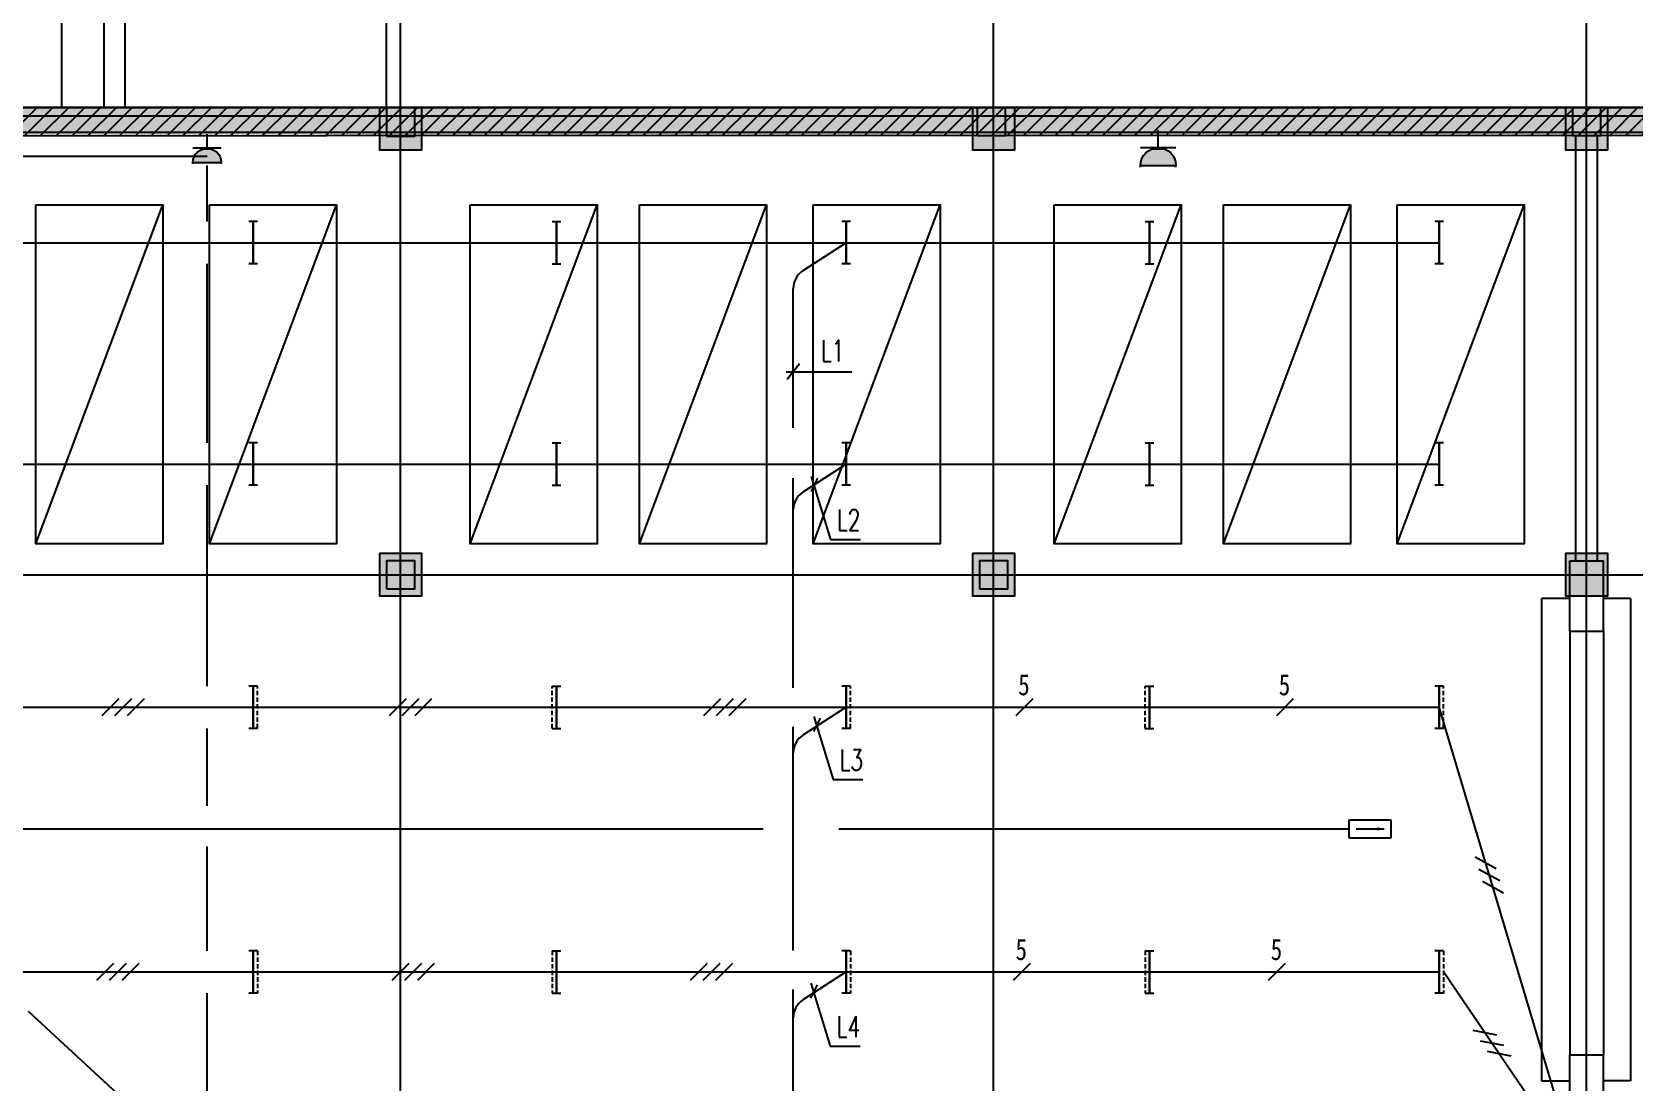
# Model space of a CAD drawing. Extents: x -170759 to 304867, y -311201 to 112352.
# Drawn here: x -78736 to -56046, y -109720 to -94850 of the extents above; entities that cross this region are included whole.
import ezdxf
from ezdxf.enums import TextEntityAlignment as Align

# ---------------------------------------------------------------- set-up
doc = ezdxf.new("R2010")
doc.units = 0
for name, pattern in [('DASH', [0.35, 0.25, -0.1]), ('DASHED', [0.75, 0.5, -0.25]), ('DOTE', [2.42, 2, -0.2, 0.02, -0.2])]:
    doc.linetypes.add(name, pattern=pattern)
doc.layers.get('0').update_dxf_attribs({"linetype": 'CONTINUOUS'})
for name, color, linetype in [('7', 8, 'CONTINUOUS'), ('DOTE', 251, 'CONTINUOUS'), ('EQUIP', 3, 'CONTINUOUS'), ('JJU', 251, 'CONTINUOUS'), ('PUB_DIM', 3, 'CONTINUOUS'), ('STAIR', 2, 'CONTINUOUS'), ('WALL', 7, 'CONTINUOUS'), ('WIRE', 1, 'CONTINUOUS'), ('XU', 2, 'DASH'), ('ZHU', 251, 'CONTINUOUS'), ('柱子', 170, 'CONTINUOUS'), ('标注', 7, 'CONTINUOUS')]:
    doc.layers.add(name, color=color, linetype=linetype)
doc.styles.add('DIM_FONT', font='SIMPLEX.shx', dxfattribs={"width": 0.8})
doc.styles.add('HZFS', font='txt.shx', dxfattribs={"width": 0.8, "bigfont": 'msi_fsx.shx'})

# ---------------------------------------------------------------- blocks, each defined once
blk = doc.blocks.new('_WIE3')
for p, q in [((-0.2, 0.4), (-1, -0.4)), ((0.4, 0.4), (-0.4, -0.4)), ((1, 0.4), (0.2, -0.4))]:
    blk.add_line(p, q)
at = {"width": 0.8}
blk.add_attdef('N', text='', height=1, dxfattribs=at).set_placement((-0.017, 1.056), align=Align.MIDDLE)
blk = doc.blocks.new('_LINKPT1')
blk.add_line((0, 0), (0, 0))
blk = doc.blocks.new('_Y1QMM')
at = {"linetype": 'DASHED', "ltscale": 0.5}
blk.add_line((-1.2, 0.25), (1.2, 0.25), dxfattribs=at)
for p, q in [((-1.2, 0.25), (-1.2, -0.25)), ((-1.2, 0), (1.2, 0)), ((1.2, 0.25), (1.2, -0.25))]:
    blk.add_line(p, q)
at = {"const_width": 0.14}
blk.add_lwpolyline([(-1.2, 0), (1.2, 0)], dxfattribs=at)
at = {"xscale": 0.002, "yscale": 0.002, "zscale": 0.002}
for p in [(-1.2, 0), (0, 0), (1.2, 0)]:
    blk.add_blockref('_LINKPT1', p, dxfattribs=at)
at = {"style": 'DIM_FONT', "width": 0.8, "flags": 9}
blk.add_attdef('A', (0, 0), '', height=0.00002, dxfattribs=at)
blk = doc.blocks.new('M_Y4YTM')
for p, q in [((-1.2, 0.25), (-1.2, -0.25)), ((-1.2, 0), (1.2, 0)), ((1.2, 0.25), (1.2, -0.25))]:
    blk.add_line(p, q)
at = {"const_width": 0.14}
blk.add_lwpolyline([(-1.2, 0), (1.2, 0)], dxfattribs=at)
at = {"xscale": 0.002, "yscale": 0.002, "zscale": 0.002}
for p in [(-1.2, 0), (0, 0), (1.2, 0)]:
    blk.add_blockref('_LINKPT1', p, dxfattribs=at)
at = {"width": 0.8, "flags": 9}
blk.add_attdef('A', (0, 0), '', height=0.00002, dxfattribs=at)
blk = doc.blocks.new('_WIE1')
blk.add_line((0.4, 0.4), (-0.4, -0.4))
at = {"width": 0.8}
blk.add_attdef('N', text='', height=1, dxfattribs=at).set_placement((-0.017, 1.056), align=Align.MIDDLE)
blk = doc.blocks.new('M_Y39DTS')
for p, q in [((0.6, 0.5), (-0.6, 0.5)), ((-0.6, 0.5), (-0.6, 0)), ((0.6, 0), (0.6, 0.5)), ((-0.6, 0), (0.6, 0)), ((-0.4, 0.25), (0.4, 0.25))]:
    blk.add_line(p, q)
blk.add_solid([(0.2, 0.2), (0.4, 0.25), (0.2, 0.3)])
for p in [(0, 0.5), (-0.6, 0.25), (0, 0), (0.6, 0.25)]:
    blk.add_blockref('_LINKPT1', p)
at = {"width": 0.8, "flags": 9}
blk.add_attdef('A', (0, 0), '', height=0.00002, dxfattribs=at)
blk = doc.blocks.new('M_X23')
for p, q in [((-0.5, 1.05), (-0.5, 1)), ((-0.5, 1), (0.5, 1)), ((0.5, 1.05), (0.5, 1)), ((0.5, 0.5), (-0.5, 0.5)), ((0, 0.5), (0, 0))]:
    blk.add_line(p, q)
blk.add_arc((0, 1), 0.5, 180, 0)
for points in [[(0.433, 0.75), (-0.433, 0.75), (0.5, 1), (-0.5, 1)], [(0.25, 0.567), (-0.25, 0.567), (0.433, 0.75), (-0.433, 0.75)], [(0, 0.5), (0, 0.5), (0.25, 0.567), (-0.25, 0.567)]]:
    blk.add_solid(points)
blk.add_blockref('_LINKPT1', (0.001, 0))
at = {"width": 0.8, "flags": 9}
blk.add_attdef('A', (0, 0), '', height=0.00002, dxfattribs=at)

msp = doc.modelspace()

# ---------------------------------------------------------------- hatches: boundary and pattern name
at = {"layer": 'WIRE'}
h = msp.add_hatch(dxfattribs=at)
h.set_pattern_fill('AR-CONC', scale=2, style=0)
h.set_pattern_definition([(50, (-108706.48, -140644.84), (364.3693, -31.8782), [38.1, -419.1]), (355, (-108706.48, -140644.84), (-70.4857, 382.1133), [30.48, -335.28]), (100.451, (-108676.1, -140647.5), (293.885, 350.2334), [32.38, -356.18]), (46.1842, (-108706.5, -140543.24), (542.158, -84.0847), [57.15, -628.65]), (96.6356, (-108661.3, -140550.25), (474.8085, 494.851), [48.57, -534.27]), (351.184, (-108706.5, -140543.24), (474.809, 494.8502), [45.72, -502.92]), (21, (-108655.68, -140568.64), (303.2298, -204.531), [38.1, -419.1]), (326, (-108655.68, -140568.64), (123.604, 368.376), [30.48, -335.28]), (71.4514, (-108630.4, -140585.7), (426.833, 163.8457), [32.38, -356.18]), (37.5, (-108706.48, -140644.84), (6.1772, 169.11008), [0, -331.216, 0, -340.36, 0, -336.55]), (7.5, (-108706.48, -140644.84), (133.63933, 200.36115), [0, -194.056, 0, -323.596, 0, -128.27]), (327.5, (-108819.76, -140644.84), (271.1812, -11.4575), [0, -127, 0, -396.24, 0, -525.78]), (317.5, (-108870.56, -140644.84), (296.2584, 50.853), [0, -165.1, 0, -263.144, 0, -373.38])])
h.paths.add_polyline_path([(-98836.48801, -117848.06463), (-98836.48801, -116357.31182), (-98946.48801, -116357.31182), (-98946.48801, -95917.31182), (-50516.48801, -95917.31182), (-50516.48801, -96317.31182), (-98596.48801, -96323.7931), (-98596.48801, -116117.31182), (-97146.48801, -116117.31182), (-97146.48801, -116357.31182), (-98596.48801, -116357.31182), (-98596.48801, -117608.06463), (-97146.48801, -117608.06463), (-97146.48801, -117848.06463)])
h = msp.add_hatch(dxfattribs=at)
h.set_pattern_fill('ANSI31', scale=50, style=0)
h.set_pattern_definition([(45, (-108706.19, -142797.09), (-112.2532, 112.2532), [])])
h.paths.add_polyline_path([(-98836.19788, -117848.06459), (-98836.19788, -116357.31178), (-98946.19788, -116357.31178), (-98946.19788, -95917.31178), (-50516.19788, -95917.31178), (-50516.19788, -96317.31178), (-98596.19788, -96323.79306), (-98596.19788, -116117.31178), (-97146.19788, -116117.31178), (-97146.19788, -116357.31178), (-98596.19788, -116357.31178), (-98596.19788, -117608.06459), (-97146.19788, -117608.06459), (-97146.19788, -117848.06459)])
at = {"layer": '柱子'}
for points in [[(-73816.48801, -95917.31182), (-73816.48801, -96517.31182), (-73216.48801, -96517.31182), (-73216.48801, -95917.31182)], [(-65416.48801, -95917.31182), (-65416.48801, -96517.31182), (-64816.48801, -96517.31182), (-64816.48801, -95917.31182)], [(-57016.48801, -95917.31182), (-57016.48801, -96517.31182), (-56416.48801, -96517.31182), (-56416.48801, -95917.31182)], [(-73816.48801, -102237.31182), (-73816.48801, -102837.31182), (-73216.48801, -102837.31182), (-73216.48801, -102237.31182)], [(-65416.48801, -102237.31182), (-65416.48801, -102837.31182), (-64816.48801, -102837.31182), (-64816.48801, -102237.31182)], [(-57016.48801, -102237.31182), (-57016.48801, -102837.31182), (-56416.48801, -102837.31182), (-56416.48801, -102237.31182)]]:
    msp.add_hatch(color=170, dxfattribs=at).paths.add_polyline_path(points)

# ---------------------------------------------------------------- linework, layer by layer
at = {"layer": '7'}
for p, q in [((-56956.48801, -102872.31182, 0), (-57356.48801, -102872.31182, 0)), ((-57356.48801, -102872.31182, 0), (-57356.48801, -109702.31182, 0)), ((-56096.48801, -102872.31182, 0), (-56476.48801, -102872.31182, 0)), ((-56096.48801, -102872.31182, 0), (-56096.48801, -109702.31182, 0)), ((-57356.48801, -109702.31182, 0), (-56956.48801, -109702.31182, 0)), ((-56096.48801, -109702.31182, 0), (-56476.48801, -109702.31182, 0))]:
    msp.add_line(p, q, dxfattribs=at)
at = {"layer": 'DOTE', "color": 251, "linetype": 'DOTE', "ltscale": 0.5}
for p, q in [((-73516.48801, -113409.77428, 0), (-73516.48801, -85305.68629, 0)), ((-65116.48801, -113409.15559, 0), (-65116.48801, -85305.68629, 0)), ((-56716.48801, -116117.31182, 0), (-56716.48801, -85305.68629, 0)), ((-98540.66683, -96037.31182, 0), (-12973.39897, -96037.31182, 0)), ((-98540.66683, -102537.31182, 0), (-12973.39897, -102537.31182, 0))]:
    msp.add_line(p, q, dxfattribs=at)
at = {"layer": 'JJU', "color": 251}
for p, q in [((-78681.66167, -102097.08407, 0), (-76881.66167, -97297.08407, 0)), ((-76221.66167, -102097.08407, 0), (-74421.66167, -97297.08407, 0)), ((-72531.66167, -102097.08407, 0), (-70731.66167, -97297.08407, 0)), ((-70131.66167, -102097.08407, 0), (-68331.66167, -97297.08407, 0)), ((-67671.66167, -102097.08407, 0), (-65871.66167, -97297.08407, 0)), ((-64259.5849, -102097.08407, 0), (-62459.5849, -97297.08407, 0)), ((-61859.5849, -102097.08407, 0), (-60059.5849, -97297.08407, 0)), ((-59399.5849, -102097.08407, 0), (-57599.5849, -97297.08407, 0))]:
    msp.add_line(p, q, dxfattribs=at)
at = {"layer": 'JJU', "color": 251, "elevation": 0}
for points in [[(-78681.66167, -97297.08407), (-76881.66167, -97297.08407), (-76881.66167, -102097.08407), (-78681.66167, -102097.08407)], [(-76221.66167, -97297.08407), (-74421.66167, -97297.08407), (-74421.66167, -102097.08407), (-76221.66167, -102097.08407)], [(-72531.66167, -97297.08407), (-70731.66167, -97297.08407), (-70731.66167, -102097.08407), (-72531.66167, -102097.08407)], [(-70131.66167, -97297.08407), (-68331.66167, -97297.08407), (-68331.66167, -102097.08407), (-70131.66167, -102097.08407)], [(-67671.66167, -97297.08407), (-65871.66167, -97297.08407), (-65871.66167, -102097.08407), (-67671.66167, -102097.08407)], [(-64259.5849, -97297.08407), (-62459.5849, -97297.08407), (-62459.5849, -102097.08407), (-64259.5849, -102097.08407)], [(-61859.5849, -97297.08407), (-60059.5849, -97297.08407), (-60059.5849, -102097.08407), (-61859.5849, -102097.08407)], [(-59399.5849, -97297.08407), (-57599.5849, -97297.08407), (-57599.5849, -102097.08407), (-59399.5849, -102097.08407)]]:
    msp.add_lwpolyline(points, close=True, dxfattribs=at)
at = {"layer": 'STAIR'}
for p, q in [((-78316.48801, -95917.31182, 0), (-78316.48801, -88957.31182, 0)), ((-77716.48801, -95917.31182, 0), (-77716.48801, -88957.31182, 0)), ((-77416.48801, -95917.31182, 0), (-77416.48801, -88957.31182, 0)), ((-73716.48801, -95917.31182, 0), (-73716.48801, -88957.31182, 0))]:
    msp.add_line(p, q, dxfattribs=at)
at = {"layer": 'WALL'}
for p, q in [((-98946.48801, -95917.31182, 0), (-50716.48801, -95917.31182, 0)), ((-56871.48801, -102337.31182, 0), (-56871.48801, -96317.31182, 0)), ((-56561.48801, -102337.31182, 0), (-56561.48801, -96317.31182, 0)), ((-56956.48801, -102337.31182, 0), (-56476.48801, -102337.31182, 0))]:
    msp.add_line(p, q, dxfattribs=at)
at = {"layer": 'WALL', "color": 7}
for p, q in [((-56956.48801, -103337.31182, 0), (-56956.48801, -102337.31182, 0)), ((-56476.48801, -103337.31182, 0), (-56476.48801, -102337.31182, 0)), ((-56956.48801, -103337.31182, 0), (-56476.48801, -103337.31182, 0)), ((-56956.48801, -110237.31182, 0), (-56956.48801, -109337.31182, 0)), ((-56956.48801, -109337.31182, 0), (-56476.48801, -109337.31182, 0)), ((-56476.48801, -110237.31182, 0), (-56476.48801, -109337.31182, 0))]:
    msp.add_line(p, q, dxfattribs=at)
at = {"layer": 'WALL', "elevation": 0}
for points in [[(-50716.48801, -95917.89915), (-51087.3582, -95917.31182), (-98946.48801, -95917.31182), (-98946.48801, -116357.31182), (-98836.48801, -116357.31182)], [(-98596.48801, -116117.31182), (-98596.48801, -96267.31182), (-50716.48801, -96267.31182)]]:
    msp.add_lwpolyline(points, dxfattribs=at)
for points in [[(-73716.48801, -96323.7931), (-73316.48801, -96323.7931), (-73316.48801, -95923.7931), (-73716.48801, -95923.7931)], [(-65347.9783, -96317.31182), (-64947.9783, -96317.31182), (-64947.9783, -95917.31182), (-65347.9783, -95917.31182)], [(-56916.48801, -96317.31182), (-56516.48801, -96317.31182), (-56516.48801, -95917.31182), (-56916.48801, -95917.31182)], [(-73716.48801, -102737.31182), (-73316.48801, -102737.31182), (-73316.48801, -102337.31182), (-73716.48801, -102337.31182)], [(-65316.48801, -102737.31182), (-64916.48801, -102737.31182), (-64916.48801, -102337.31182), (-65316.48801, -102337.31182)]]:
    msp.add_lwpolyline(points, close=True, dxfattribs=at)
at = {"layer": 'WIRE'}
for p, q in [((-76257.98374, -96614.86746, 0), (-87827.26771, -96614.86746, 0)), ((-76257.98374, -97534.81182, 0), (-76257.98374, -96739.86746, 0)), ((-96508.04682, -97834.81182, 0), (-58804.9292, -97834.81182, 0)), ((-67204.9292, -97834.81182, 0), (-67816.67165, -98230.89062, 0)), ((-76257.98374, -100669.81182, 0), (-76257.98374, -98134.81182, 0)), ((-67953.62505, -100457.04083), (-67953.62505, -98482.71557)), ((-96508.04682, -100969.81182, 0), (-58804.9292, -100969.81182, 0)), ((-67204.9292, -100969.81182, 0), (-67816.67165, -101365.89062, 0)), ((-67953.62505, -104137.07126), (-67953.62505, -101169.30499)), ((-76257.98374, -104112.31182, 0), (-76257.98374, -101269.81182, 0)), ((-96508.04682, -104412.31182, 0), (-58804.9292, -104412.31182, 0)), ((-67204.9292, -104412.31182, 0), (-67816.67165, -104808.39062, 0)), ((-57087.63517, -110161.998, 0), (-58804.9292, -104412.31182, 0)), ((-76257.98374, -105810.41796, 0), (-76257.98374, -104712.31182, 0)), ((-67953.62505, -107856.67182), (-67953.62505, -104691.05438)), ((-81151.73917, -106136.66222), (-68379.11761, -106136.66222)), ((-67306.41127, -106136.66222), (-60083.04389, -106136.66222)), ((-76257.98374, -107862.31182, 0), (-76257.98374, -106385.11612, 0)), ((-96508.04682, -108162.31182, 0), (-58804.9292, -108162.31182, 0)), ((-67204.9292, -108162.31182, 0), (-67816.67165, -108558.39062, 0)), ((-57016.48801, -110698.27921, 0), (-58742.4292, -108162.31182, 0)), ((-67953.62505, -110903.57861), (-67953.62505, -108410.65469)), ((-76257.98374, -110909.46824, 0), (-76257.98374, -108462.31182, 0)), ((-76584.83249, -110756.87704), (-78788.02772, -108721.94264))]:
    msp.add_line(p, q, dxfattribs=at)
for centre in [(-67653.62505, -98482.71557, 0), (-67653.62505, -101617.71557, 0), (-67653.62505, -105060.21557, 0), (-67653.62505, -108810.21557, 0)]:
    msp.add_arc(centre, 300, 122.921444249, 180, dxfattribs=at)
at = {"layer": 'XU'}
for p, q in [((-56956.48801, -103337.31182, 0), (-56956.48801, -109337.31182, 0)), ((-56476.48801, -103337.31182, 0), (-56476.48801, -109337.31182, 0))]:
    msp.add_line(p, q, dxfattribs=at)
at = {"layer": 'ZHU', "elevation": 0}
msp.add_lwpolyline([(-98836.48801, -117848.06463), (-98836.48801, -116357.31182), (-98946.48801, -116357.31182), (-98946.48801, -95917.31182), (-50516.48801, -95917.31182), (-50516.48801, -96317.31182), (-98596.48801, -96323.7931), (-98596.48801, -116117.31182), (-97146.48801, -116117.31182), (-97146.48801, -116357.31182), (-98596.48801, -116357.31182), (-98596.48801, -117608.06463), (-97146.48801, -117608.06463), (-97146.48801, -117848.06463)], close=True, dxfattribs=at)
at = {"layer": '柱子', "color": 170, "elevation": 0}
for points in [[(-73816.48801, -95917.31182), (-73816.48801, -96517.31182), (-73216.48801, -96517.31182), (-73216.48801, -95917.31182), (-73816.48801, -95917.31182)], [(-65416.48801, -95917.31182), (-65416.48801, -96517.31182), (-64816.48801, -96517.31182), (-64816.48801, -95917.31182), (-65416.48801, -95917.31182)], [(-57016.48801, -95917.31182), (-57016.48801, -96517.31182), (-56416.48801, -96517.31182), (-56416.48801, -95917.31182), (-57016.48801, -95917.31182)], [(-73816.48801, -102237.31182), (-73816.48801, -102837.31182), (-73216.48801, -102837.31182), (-73216.48801, -102237.31182), (-73816.48801, -102237.31182)], [(-65416.48801, -102237.31182), (-65416.48801, -102837.31182), (-64816.48801, -102837.31182), (-64816.48801, -102237.31182), (-65416.48801, -102237.31182)], [(-57016.48801, -102237.31182), (-57016.48801, -102837.31182), (-56416.48801, -102837.31182), (-56416.48801, -102237.31182), (-57016.48801, -102237.31182)]]:
    msp.add_lwpolyline(points, dxfattribs=at)
at = {"layer": '标注'}
for p, q in [((-67866.82158, -99550.28594), (-68040.42852, -99772.06537)), ((-68056.20695, -99661.17566), (-67126.6519, -99661.17566)), ((-67611.36449, -101167.21026, 0), (-67703.61351, -101358.44217, 0)), ((-67700.19156, -101146.45867), (-67425.92632, -102037.21105)), ((-67425.92632, -102037.21105), (-67003.97932, -102037.21105)), ((-67575.17741, -104566.07691, 0), (-67667.42643, -104757.30882, 0)), ((-67664.00448, -104545.32533, 0), (-67389.73924, -105436.07771, 0)), ((-67389.73924, -105436.07771, 0), (-66967.79224, -105436.07771, 0)), ((-67616.08157, -108342.56072, 0), (-67708.33059, -108533.79263, 0)), ((-67704.90863, -108321.80913), (-67430.64339, -109212.56151)), ((-67430.64339, -109212.56151), (-67008.6964, -109212.56151))]:
    msp.add_line(p, q, dxfattribs=at)

# ---------------------------------------------------------------- block references
at = {"layer": 'EQUIP'}
for name, p, xscale, yscale, zscale, rotation in [('M_X23', (-76257.98374, -96296.56619, 0), -400, 400, 400, 180), ('M_X23', (-62784.77076, -96239.86746, 0), -500, 500, 500, 180), ('M_Y4YTM', (-75604.9292, -97834.81182, 0), -250, 250, 250, 270), ('M_Y4YTM', (-71308.04682, -97834.81182, 0), 250, 250, 250, 90), ('M_Y4YTM', (-67204.9292, -97834.81182, 0), -250, 250, 250, 270), ('M_Y4YTM', (-62908.04682, -97834.81182, 0), 250, 250, 250, 90), ('M_Y4YTM', (-58804.9292, -97834.81182, 0), -250, 250, 250, 270), ('M_Y4YTM', (-75604.9292, -100969.81182, 0), 250, 250, 250, 270), ('M_Y4YTM', (-71308.04682, -100969.81182, 0), -250, 250, 250, 90), ('M_Y4YTM', (-67204.9292, -100969.81182, 0), 250, 250, 250, 270), ('M_Y4YTM', (-62908.04682, -100969.81182, 0), -250, 250, 250, 90), ('M_Y4YTM', (-58804.9292, -100969.81182, 0), 250, 250, 250, 270), ('_Y1QMM', (-75604.9292, -104412.31182, 0), -250, 250, 250, 270), ('_Y1QMM', (-71308.04682, -104412.31182, 0), 250, 250, 250, 90), ('_Y1QMM', (-67204.9292, -104412.31182, 0), -250, 250, 250, 270), ('_Y1QMM', (-62908.04682, -104412.31182, 0), 250, 250, 250, 90), ('_Y1QMM', (-58804.9292, -104412.31182, 0), -250, 250, 250, 270), ('_Y1QMM', (-75604.9292, -108162.31182, 0), 250, 250, 250, 270), ('_Y1QMM', (-71308.04682, -108162.31182, 0), -250, 250, 250, 90), ('_Y1QMM', (-67204.9292, -108162.31182, 0), 250, 250, 250, 270), ('_Y1QMM', (-62908.04682, -108162.31182, 0), -250, 250, 250, 90), ('_Y1QMM', (-58804.9292, -108162.31182, 0), 250, 250, 250, 270)]:
    msp.add_blockref(name, p, dxfattribs=dict(at, xscale=xscale, yscale=yscale, zscale=zscale, rotation=rotation))
at = {"layer": 'EQUIP', "xscale": 500, "yscale": 500, "zscale": 500}
msp.add_blockref('M_Y39DTS', (-59783.04389, -106261.66222), dxfattribs=at)
at = {"layer": 'PUB_DIM', "xscale": 300, "yscale": 300, "zscale": 300}
for p in [(-64681.49008, -104412.31182, 0), (-60991.13063, -104412.31182, 0), (-64719.53491, -108162.31182, 0), (-61105.26552, -108162.31182, 0)]:
    msp.add_blockref('_WIE1', p, dxfattribs=at).add_auto_attribs({'N': '5'})
for p in [(-77447.35902, -104412.31182, 0), (-73376.54964, -104412.31182, 0), (-68925.29157, -104412.31182, 0), (-77523.44868, -108162.31182, 0), (-73338.50482, -108162.31182, 0), (-69115.51612, -108162.31182, 0)]:
    msp.add_blockref('_WIE3', p, dxfattribs=at)
at = {"layer": 'PUB_DIM', "yscale": 300, "zscale": 300}
for p, xscale, rotation in [((-58094.44261, -106791.09778, 0), 299.9999999999907, 286.6296000000006), ((-58055.18955, -109172.08976, 0), 300.0000000000025, 304.2385999999984)]:
    msp.add_blockref('_WIE3', p, dxfattribs=dict(at, xscale=xscale, rotation=rotation))

# ---------------------------------------------------------------- texts
at = {"layer": '标注', "linetype": 'Continuous', "style": 'HZFS', "width": 0.7}
for s, p in [('L1', (-67563.58334, -99514.92286)), ('L2', (-67335.27118, -101910.55665)), ('L3', (-67299.0841, -105309.4233, 0)), ('L4', (-67339.98826, -109085.90711))]:
    msp.add_text(s, height=300, dxfattribs=at).set_placement(p)

doc.saveas('drawing.dxf')
